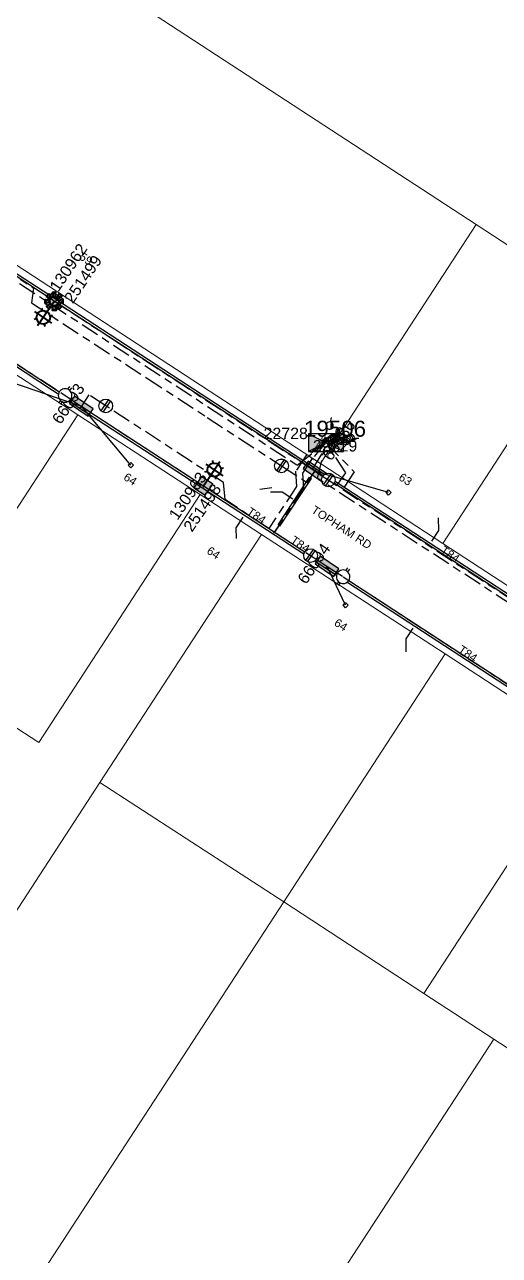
# Model space of a CAD drawing. Header units: metres. Extents: x 0 to 294317, y 0 to 6233398.
# Drawn here: x 292752.8 to 292856.9, y 6231379.5 to 6231649.1 of the extents above; entities that cross this region are included whole.
import ezdxf
from ezdxf import colors
from ezdxf.entities.mleader import LeaderData, LeaderLine
from ezdxf.enums import TextEntityAlignment as Align
from ezdxf.math import Vec2, Vec3

# ---------------------------------------------------------------- set-up
doc = ezdxf.new("R2010")
doc.units = ezdxf.units.M
for name, pattern in [('Cable Exist UG', [8.2, 4, -1.2, 1.8, -1.2]), ('HIDDEN', [0.375, 0.25, -0.125]), ('HIDDEN2', [0.1875, 0.125, -0.0625])]:
    doc.linetypes.add(name, pattern=pattern)
doc.layers.get('0').update_dxf_attribs({"color": 6})
for name, color, linetype in [('_User Miscellaneous1', 7, 'Continuous'), ('Duct_SP_EXT', 7, 'Continuous'), ('Equip_HV_EXT', 7, 'Continuous'), ('Equip_LV_EXT', 7, 'Continuous'), ('Equip_SP_SL_EXT', 7, 'Continuous'), ('Mains_HV_EXT', 7, 'Continuous'), ('Mains_LV_EXT', 7, 'Continuous'), ('Mains_LV_SL_EXT', 7, 'Continuous'), ('Services_SP_EXT', 7, 'Continuous'), ('Sub_SP_EXT', 7, 'Continuous'), ('SupportsUG_SP_LV_EXT', 7, 'Continuous'), ('SupportsUG_SP_LV_SL_EXT', 7, 'Continuous'), ('Trench_SP_EXT', 7, 'Continuous')]:
    doc.layers.add(name, color=color, linetype=linetype)
for name, color, linetype, lineweight in [('Cadastre Buildings_SP_EXT', 9, 'Continuous', 5), ('Cadastre Land Parcels_SP_EXT', 9, 'Continuous', 5), ('Cadastre Other Property_SP_EXT', 9, 'HIDDEN', 5), ('Cadastre Roads_SP_EXT', 9, 'Continuous', 5)]:
    doc.layers.add(name, color=color, linetype=linetype, lineweight=lineweight)
doc.styles.add('COLUMN_LABEL', font='arial.ttf')
doc.styles.add('iecARIAL', font='arial.ttf', dxfattribs={"height": 2})
doc.styles.add('POLE_LABEL', font='arial.ttf')
doc.styles.get("Standard").update_dxf_attribs({"font": 'arial.ttf'})
doc.styles.add('SWITCH_LABEL', font='arial.ttf', dxfattribs={"height": 2.5})

# ---------------------------------------------------------------- blocks, each defined once
blk = doc.blocks.new('SUB_PADMOUNT_EXT')
for points in [[(0, 0), (-3.84, 1.92), (-3.84, -1.92)], [(0, 0), (3.84, 1.92), (3.84, -1.92)]]:
    blk.add_hatch(color=256).paths.add_polyline_path(points)
for p, q in [((3.84, 1.92), (-3.84, -1.92)), ((-3.84, 1.92), (3.84, -1.92))]:
    blk.add_line(p, q)
blk.add_lwpolyline([(-3.84, -1.92), (3.84, -1.92), (3.84, 1.92), (-3.84, 1.92)], close=True)
for tag, height, flags, p in [('ASSET_NUM', 3.5, 8, (2, 2)), ('STREET_CODE', 0.2, 9, (1.5, 0)), ('CONSTRUCTED_VOLTAGE', 0.2, 9, (1.5, -0.2)), ('OPERATING_VOLTAGE', 0.2, 9, (1.5, -0.6)), ('ORIENTATION', 0.2, 9, (1.5, -0.8)), ('OWNED_BY', 0.2, 9, (1.5, -1)), ('OPERATED_BY', 0.2, 9, (1.5, -1.2)), ('SECONDARY_VOLTAGE', 0.2, 9, (1.5, -1.6)), ('STATE', 0.2, 9, (1.5, -1.8)), ('SUBSTATION_TYPE', 0.2, 9, (1.5, -2.2)), ('NO_PHASES', 0.2, 9, (1.5, -0.4)), ('MAINTAINED_BY', 0.2, 9, (1.5, -1.4)), ('PARENT', 0.2, 9, (1.5, -2)), ('USAGE', 0.2, 9, (1.5, -2.4)), ('LEGEND', 0.2, 9, (1.5, -2.6)), ('STREETNAME', 0.2, 9, (1.5, -3)), ('SUBURB', 0.2, 9, (1.5, -3.2)), ('Z', 0.2, 1, (1.5, -3.6)), ('LOCATION', 0.2, 9, (1.5, -2.8)), ('NOTES', 0.2, 9, (1.5, -3.4))]:
    blk.add_attdef(tag, text='', height=height, dxfattribs=dict(flags=flags)).set_placement(p, align=Align.MIDDLE_LEFT)
blk = doc.blocks.new('COLUMN_EXT')
blk.add_hatch(color=256).paths.add_polyline_path([(-1.49, 1.48), (-1.49, -1.49), (1.48, -1.49), (1.48, 1.48)])
blk.add_lwpolyline([(-1.49, -1.49), (1.48, -1.49), (1.48, 1.48), (-1.49, 1.48)], close=True)
for tag, height, style, flags, p in [('ASSET_NUM', 2.5, 'COLUMN_LABEL', 8, (2, 2)), ('STRUCTURE_PLANT_NUMBER', 0.2, 'POLE_LABEL', 9, (1.81, 0.03)), ('STREET_CODE', 0.2, 'COLUMN_LABEL', 9, (1.81, -0.2))]:
    blk.add_attdef(tag, text='', height=height, dxfattribs=dict(style=style, flags=flags)).set_placement(p, align=Align.MIDDLE_LEFT)
at = {"flags": 1}
blk.add_attdef('Z', (1.81, -2.35), '', height=0.2, dxfattribs=at)
at = {"flags": 9}
for tag, p in [('COLUMN_TYPE', (1.81, -0.4)), ('OWNED_BY', (1.81, -0.6)), ('STATE', (1.81, -0.8)), ('USAGE', (1.81, -1)), ('STREETNAME', (1.81, -1.6)), ('SUBURB', (1.81, -1.8)), ('LEGEND', (1.81, -1.2)), ('LOCATION', (1.81, -1.4)), ('NOTES', (1.81, -2))]:
    blk.add_attdef(tag, text='', height=0.2, dxfattribs=at).set_placement(p, align=Align.MIDDLE_LEFT)
blk = doc.blocks.new('PILLAR_EXT')
blk.add_hatch(color=256).paths.add_polyline_path([(-2.475, 0.99), (-2.475, -0.99), (2.475, -0.99), (2.475, 0.99)])
blk.add_lwpolyline([(-2.475, -0.99), (2.475, -0.99), (2.475, 0.99), (-2.475, 0.99)], close=True)
at = {"style": 'iecARIAL', "flags": 8}
blk.add_attdef('ASSET_NUM', (1.5, 3.5), '', height=2.5, dxfattribs=at)
for tag, p, flags in [('OWNED_BY', (0, -0.2), 9), ('STATE', (0, -0.4), 9), ('SUPPORT_TYPE', (0, -0.6), 9), ('STREETNAME', (0, -1.8), 9), ('SUBURB', (0, -2), 1), ('USAGE', (0, -0.8), 9), ('LEGEND', (0, -1), 9), ('LOCATION', (0, -1.2), 9), ('NOTES', (0, -1.4), 9), ('PARENT', (0, -1.6), 9)]:
    blk.add_attdef(tag, p, '', height=0.2, dxfattribs=dict(flags=flags))
blk = doc.blocks.new('SL_LANTERN_EXT')
at = {"lineweight": 40}
for p, q in [((-1.46, 5.68), (-1.06, 5.28)), ((0, 1.97), (0, 6.47)), ((1.46, 5.68), (1.06, 5.28)), ((-2.25, 4.22), (2.25, 4.22)), ((-1.46, 2.76), (-1.06, 3.16)), ((0, 0), (0, 2.72)), ((1.46, 2.76), (1.06, 3.16))]:
    blk.add_line(p, q, dxfattribs=at)
blk.add_circle((0, 4.22), 1.5, dxfattribs=at)
at = {"style": 'iecARIAL', "flags": 8}
blk.add_attdef('ASSET_NUM', (1.5, 1.5), '', height=2.5, dxfattribs=at)
for tag, p, height, flags in [('OPERATING_VOLTAGE', (0.98, -1.65), 0.2, 9), ('ORIENTATION', (0.98, -1.85), 0.2, 9), ('OWNED_BY', (0.98, -2.05), 0.2, 9), ('STATE', (0.98, -2.25), 0.2, 9), ('CONSTRUCTED_VOLTAGE', (0.98, -0.65), 0.2, 9), ('CONTROL_TYPE', (0.98, -0.85), 0.2, 9), ('LANTERN_PURPOSE', (0.98, -1.05), 0.2, 9), ('LANTERN_TYPE', (0.98, -1.25), 0.2, 9), ('NO_PHASES', (0.98, -1.45), 0.2, 9), ('USAGE', (0.98, -2.45), 0.2, 9), ('CEXIST', (0.98, -2.65), 0.2, 9), ('CNEW', (0.98, -2.85), 0.2, 9), ('LNUMBER', (2.18, -3.25), 2.5, 8), ('CNUMBER', (0.98, -3.05), 0.2, 9), ('CREMOVE', (0.98, -3.25), 0.2, 9), ('CREPLACE', (0.98, -3.45), 0.2, 9), ('LKINGHEIGHT', (0.98, -3.65), 0.2, 9), ('LBRACKET', (0.98, -3.85), 0.2, 9), ('LBRACKETVOCAB', (0.98, -4.05), 0.2, 9), ('LCATEGORY', (0.98, -4.25), 0.2, 9), ('LCHARGE1', (0.98, -4.45), 0.2, 9), ('LCHARGE1PERCENT', (0.98, -4.65), 0.2, 9), ('LCHARGE2', (0.98, -4.85), 0.2, 9), ('LCHARGE2PERCENT', (0.98, -5.05), 0.2, 9), ('LCHARGE3', (0.98, -5.25), 0.2, 9), ('LCHARGE3PERCENT', (0.98, -5.45), 0.2, 9), ('LEXIST', (0.98, -5.65), 0.2, 9), ('LLAMP', (0.98, -5.85), 0.2, 9), ('LLAMPVOCAB', (0.98, -6.05), 0.2, 9), ('LMAST', (0.98, -6.25), 0.2, 9), ('LMASTVOCAB', (0.98, -6.45), 0.2, 9), ('LNEW', (0.98, -6.65), 0.2, 9), ('LANTNUMBER', (0.98, -6.85), 0.2, 9), ('LOUTREACH', (0.98, -7.25), 0.2, 9), ('LOUTREACHVOCAB', (0.98, -7.45), 0.2, 9), ('LRATECODE', (0.98, -7.65), 0.2, 9), ('LREMOVE', (0.98, -7.85), 0.2, 9), ('LREPLACE', (0.98, -8.05), 0.2, 9), ('LTYPE', (0.98, -8.25), 0.2, 9), ('STREETNAME', (0.98, -9.25), 0.2, 9), ('SUBURB', (0.98, -9.45), 0.2, 1), ('LTYPEVOCAB', (0.98, -8.45), 0.2, 9), ('LEGEND', (0.98, -8.65), 0.2, 9), ('LOCATION', (0.98, -8.85), 0.2, 9), ('NOTES', (0.98, -9.05), 0.2, 9)]:
    blk.add_attdef(tag, p, '', height=height, dxfattribs=dict(flags=flags))
blk = doc.blocks.new('SL_NIGHTWATCH_EXT')
at = {"lineweight": 40}
h = blk.add_hatch(color=256, dxfattribs=at)
h.paths.add_polyline_path([(0.39, 1.96, 0.098491), (-0.39, 1.96), (-0.2, 0.98, -0.098491), (0.19, 0.98)])
h.paths.add_polyline_path([(0.55, 0.83, -0.098491), (0.83, 0.56), (1.66, 1.11, 0.098491), (1.11, 1.66)])
h.paths.add_polyline_path([(0.98, 0.2, -0.098491), (0.98, -0.19), (1.96, -0.39, 0.098491), (1.96, 0.39)])
h.paths.add_polyline_path([(0.83, -0.55, -0.098491), (0.56, -0.83), (1.11, -1.66, 0.098491), (1.66, -1.11)])
h.paths.add_polyline_path([(-0.19, -0.98), (-0.39, -1.96, 0.098491), (0.39, -1.96), (0.2, -0.98, -0.098491)])
h.paths.add_polyline_path([(-0.83, -0.56), (-1.66, -1.11, 0.098491), (-1.11, -1.66), (-0.55, -0.83, -0.098491)])
h.paths.add_polyline_path([(-0.98, 0.19), (-1.96, 0.39, 0.098491), (-1.96, -0.39), (-0.98, -0.2, -0.098491)])
h.paths.add_polyline_path([(-1.11, 1.66, 0.098491), (-1.66, 1.11), (-0.83, 0.55, -0.098491), (-0.56, 0.83)])
for p, q in [((-1.16, 1.63), (-1.16, 1.63, 0)), ((-1.1, 1.64), (-1.1, 1.64, 0)), ((1.08, 1.63), (1.08, 1.63, 0)), ((-0.86, -0.57), (-0.86, -0.57, 0)), ((0.82, -0.57), (0.82, -0.57, 0)), ((1.13, -1.65), (1.13, -1.65, 0)), ((1.96, -0.37), (1.96, -0.37, 0))]:
    blk.add_line(p, q, dxfattribs=at)
for points in [[(-0.98, 0.19, 0.098491), (-0.98, -0.2), (-1.96, -0.39, -0.098491), (-1.96, 0.39)], [(-0.56, 0.83, 0.098491), (-0.83, 0.55), (-1.66, 1.11, -0.098491), (-1.11, 1.66)], [(-0.2, 0.98, -0.098491), (0.19, 0.98), (0.39, 1.96, 0.098491), (-0.39, 1.96)], [(0.83, 0.56), (1.66, 1.11, 0.098491), (1.11, 1.66), (0.55, 0.83, -0.098491)], [(0.98, -0.19), (1.96, -0.39, 0.098491), (1.96, 0.39), (0.98, 0.2, -0.098491)], [(-0.83, -0.56, 0.098491), (-0.55, -0.83), (-1.11, -1.66, -0.098491), (-1.66, -1.11)], [(0.2, -0.98), (0.39, -1.96, -0.098491), (-0.39, -1.96), (-0.19, -0.98, 0.098491)], [(0.56, -0.83), (1.11, -1.66, 0.098491), (1.66, -1.11), (0.83, -0.55, -0.098491)]]:
    blk.add_lwpolyline(points, format="xyb", close=True, dxfattribs=at)
blk.add_circle((0, 0), 1, dxfattribs=at)
blk = doc.blocks.new('CCP_EXT')
blk.add_wipeout([(0, 0.57), (0.57, 0), (0, -0.57), (-0.57, 0)])
blk.add_lwpolyline([(-0.57, 0), (0, 0.57), (0.57, 0), (0, -0.57), (-0.57, 0)])
at = {"flags": 1}
blk.add_attdef('Z', (0, 0), '', height=0.2, dxfattribs=at)
at = {"flags": 9}
for tag, p in [('CCP_TYPE', (0, 0)), ('CONSTRUCTED_VOLTAGE', (0, -0.2)), ('OPERATING_VOLTAGE', (0, -0.6)), ('ORIENTATION', (0, -0.8)), ('OWNED_BY', (0, -1)), ('STATE', (0, -1.8)), ('NO_PHASES', (0, -0.4)), ('USAGE', (0, -1.2)), ('LEGEND', (0, -1.4)), ('LIFE_SUPPORT', (0, -1.6)), ('NOTES', (0, -2))]:
    blk.add_attdef(tag, text='', height=0.2, dxfattribs=at).set_placement(p, align=Align.MIDDLE_LEFT)
blk = doc.blocks.new('LV_UG_LINKS_CLOSED_EXT')
blk.add_wipeout([(-1.06, 1.06), (-1.18, 0.92), (-1.29, 0.76), (-1.37, 0.59), (-1.43, 0.42), (-1.48, 0.23), (-1.49, 0.05), (-1.49, -0.14), (-1.46, -0.33), (-1.41, -0.51), (-1.33, -0.68), (-1.24, -0.84), (-1.12, -0.99), (-0.99, -1.12), (-0.84, -1.24), (-0.68, -1.33), (-0.51, -1.41), (-0.33, -1.46), (-0.14, -1.49), (0.05, -1.49), (0.23, -1.48), (0.42, -1.43), (0.59, -1.37), (0.76, -1.29), (0.92, -1.18), (1.06, -1.06), (1.18, -0.92), (1.29, -0.76), (1.37, -0.59), (1.43, -0.42), (1.48, -0.23), (1.49, -0.05), (1.49, 0.14), (1.46, 0.33), (1.41, 0.51), (1.33, 0.68), (1.24, 0.84), (1.12, 0.99), (0.99, 1.12), (0.84, 1.24), (0.68, 1.33), (0.51, 1.41), (0.33, 1.46), (0.14, 1.49), (-0.05, 1.49), (-0.23, 1.48), (-0.42, 1.43), (-0.59, 1.37), (-0.76, 1.29), (-0.92, 1.18)])
for p, q in [((-0.25, -1.48), (-0.25, 1.48)), ((0.25, -1.48), (0.25, 1.48))]:
    blk.add_line(p, q)
blk.add_circle((0, 0), 1.5)
at = {"flags": 9}
for tag, p in [('ACTUAL_STATUS', (0, 0)), ('CONSTRUCTED_VOLTAGE', (0, -0.2)), ('OPERATING_VOLTAGE', (0, -0.6)), ('ORIENTATION', (0, -0.8)), ('STATE', (0, -1)), ('SWITCH_TYPE', (0, -1.2)), ('NO_PHASES', (0, -0.4)), ('USAGE', (0, -1.4)), ('NOTES', (0, -1.6))]:
    blk.add_attdef(tag, text='', height=0.2, dxfattribs=at).set_placement(p, align=Align.MIDDLE_LEFT)
at = {"flags": 1}
blk.add_attdef('Z', (0, 0), '', height=0.2, dxfattribs=at)
blk = doc.blocks.new('LV_UG_LINKS_OPEN_EXT')
for p, q in [((-0.25, 1.47), (-0.25, 2.22)), ((0.25, 1.47), (0.25, 2.22)), ((-0.25, -1.47), (-0.25, -2.22)), ((0.25, -1.47), (0.25, -2.22))]:
    blk.add_line(p, q)
at = {"flags": 9}
for tag, p in [('ACTUAL_STATUS', (0, 0)), ('CONSTRUCTED_VOLTAGE', (0, -0.2)), ('OPERATING_VOLTAGE', (0, -0.6)), ('ORIENTATION', (0, -0.8)), ('STATE', (0, -1)), ('SWITCH_TYPE', (0, -1.2)), ('NO_PHASES', (0, -0.4)), ('USAGE', (0, -1.4)), ('NOTES', (0, -1.6))]:
    blk.add_attdef(tag, text='', height=0.2, dxfattribs=at).set_placement(p, align=Align.MIDDLE_LEFT)
at = {"flags": 1}
blk.add_attdef('Z', (0, 0), '', height=0.2, dxfattribs=at)
blk.add_wipeout([(-0.25, 1.47), (-0.43, 1.43), (-0.61, 1.36), (-0.77, 1.28), (-0.93, 1.17), (-1.07, 1.05), (-1.19, 0.9), (-1.29, 0.75), (-1.38, 0.58), (-1.44, 0.4), (-1.48, 0.22), (-1.49, 0.03), (-1.49, -0.16), (-1.45, -0.34), (-1.4, -0.52), (-1.32, -0.69), (-1.23, -0.85), (-1.11, -1), (-0.98, -1.13), (-0.83, -1.24), (-0.66, -1.34), (-0.49, -1.41), (-0.31, -1.46), (-0.13, -1.49), (0.06, -1.49), (0.25, -1.47), (0.43, -1.43), (0.61, -1.36), (0.77, -1.28), (0.93, -1.17), (1.07, -1.05), (1.19, -0.9), (1.29, -0.75), (1.38, -0.58), (1.44, -0.4), (1.48, -0.22), (1.49, -0.03), (1.49, 0.16), (1.45, 0.34), (1.4, 0.52), (1.32, 0.69), (1.23, 0.85), (1.11, 1), (0.98, 1.13), (0.83, 1.24), (0.66, 1.34), (0.49, 1.41), (0.31, 1.46), (0.13, 1.49), (-0.06, 1.49)])
blk.add_lwpolyline([(0, -1.49, 1), (0, 1.49, 1)], format="xyb", close=True)
blk = doc.blocks.new('LV_UG_DFUSE_CLOSED_EXT')
for points in [[(1, 0), (0, 0)], [(5.04, 0.73), (2.16, -0.72)], [(5.05, -0.71), (2.16, 0.72)], [(6.2, 0.01), (7.2, 0.01)]]:
    blk.add_lwpolyline(points)
for centre in [(1.8, 0), (5.4, 0.01)]:
    blk.add_circle(centre, 0.8)
at = {"flags": 9}
for tag, p in [('ACTUAL_STATUS', (0, 0)), ('CONSTRUCTED_VOLTAGE', (0, -0.2)), ('OPERATING_VOLTAGE', (0, -0.6)), ('ORIENTATION', (0, -0.8)), ('STATE', (0, -1)), ('SWITCH_TYPE', (0, -1.2)), ('NO_PHASES', (0, -0.4)), ('USAGE', (0, -1.4)), ('NOTES', (0, -1.6))]:
    blk.add_attdef(tag, text='', height=0.2, dxfattribs=at).set_placement(p, align=Align.MIDDLE_LEFT)
at = {"flags": 1}
blk.add_attdef('Z', (0, 0), '', height=0.2, dxfattribs=at)
blk = doc.blocks.new('SWG_HOLEC_SU_EXT')
blk.add_line((1.8, -2), (5.8, -2))
for points in [[(1, 0), (0, 0)], [(6.6, 0), (7.6, 0)]]:
    blk.add_lwpolyline(points)
for points in [[(1.8, -0.8, 1), (1.8, 0.8, 1)], [(5.8, -0.8, 1), (5.8, 0.8, 1)]]:
    blk.add_lwpolyline(points, format="xyb", close=True)
at = {"style": 'SWITCH_LABEL', "flags": 8}
blk.add_attdef('ASSET_NUM', text='', height=2.5, rotation=179.9544, dxfattribs=at).set_placement((-2.4, 0), align=Align.MIDDLE_LEFT)
at = {"flags": 1}
blk.add_attdef('Z', (0, 0), '', height=0.2, dxfattribs=at)
at = {"flags": 9}
for tag, p in [('ACTUAL_STATUS', (0, -0.4)), ('CONSTRUCTED_VOLTAGE', (0, -0.6)), ('OPERATING_VOLTAGE', (0, -1)), ('ORIENTATION', (0, -1.2)), ('OWNED_BY', (0, -1.4)), ('STATE', (0, -1.8)), ('SWITCH_TYPE', (0, -2)), ('STREETNAME', (0, -2.6)), ('NO_PHASES', (0, -0.8)), ('PARENT', (0, -1.6)), ('USAGE', (0, -2.2)), ('LOCATION', (0, -2.4)), ('SUBURB', (0, -2.8)), ('NOTES', (0, -3))]:
    blk.add_attdef(tag, text='', height=0.2, dxfattribs=at).set_placement(p, align=Align.MIDDLE_LEFT)
at = {"style": 'SWITCH_LABEL', "flags": 9}
blk.add_attdef('STREET_CODE', text='', height=0.2, dxfattribs=at).set_placement((0, -0.2), align=Align.MIDDLE_LEFT)

msp = doc.modelspace()

# ---------------------------------------------------------------- linework, layer by layer
at = {"layer": 'Cadastre Buildings_SP_EXT', "linetype": 'Continuous'}
for points in [[(292875.72, 6231491.16), (292844.98, 6231511.19), (292809.61, 6231456.87), (292840.32, 6231436.85), (292875.72, 6231491.16)], [(292855.69, 6231426.83), (292840.32, 6231436.85), (292809.61, 6231456.87), (292749.68, 6231364.87), (292755.5, 6231359.88), (292757.66, 6231358.11), (292759.83, 6231356.34), (292762, 6231354.57), (292764.18, 6231352.82), (292766.36, 6231351.07), (292768.55, 6231349.32), (292770.74, 6231347.59), (292772.94, 6231345.86), (292775.14, 6231344.13), (292777.35, 6231342.41), (292779.56, 6231340.7), (292781.78, 6231338.99), (292784, 6231337.29), (292786.23, 6231335.6), (292788.46, 6231333.91), (292790.69, 6231332.23), (292792.94, 6231330.55), (292855.69, 6231426.83)]]:
    msp.add_lwpolyline(points, close=True, dxfattribs=at)
msp.add_lwpolyline([(292888.02, 6231375.7), (292901.77, 6231396.79), (292871.05, 6231416.83), (292855.69, 6231426.83), (292792.94, 6231330.55)], dxfattribs=at)
at = {"layer": 'Cadastre Land Parcels_SP_EXT', "linetype": 'Continuous'}
for points in [[(292851.81, 6231605.25), (292736.26, 6231680.6), (292702.11, 6231628.25), (292817.67, 6231552.9), (292851.81, 6231605.25)], [(292878.62, 6231587.77), (292851.81, 6231605.25), (292817.67, 6231552.9), (292844.48, 6231535.41), (292878.62, 6231587.77)], [(292905.43, 6231570.29), (292878.62, 6231587.77), (292844.48, 6231535.41), (292871.29, 6231517.93), (292905.43, 6231570.29)], [(292764.48, 6231563.57), (292737.65, 6231581.03), (292702.29, 6231526.69), (292729.11, 6231509.23), (292764.48, 6231563.57)], [(292791.31, 6231546.11), (292764.48, 6231563.57), (292729.11, 6231509.23), (292755.94, 6231491.78), (292791.31, 6231546.11)], [(292804.72, 6231537.38), (292791.31, 6231546.11), (292755.94, 6231491.78), (292729.11, 6231509.23), (292676.09, 6231427.81), (292712.89, 6231396.33), (292769.36, 6231483.07), (292804.72, 6231537.38)], [(292844.98, 6231511.19), (292804.72, 6231537.38), (292769.36, 6231483.07), (292809.61, 6231456.87), (292844.98, 6231511.19)], [(292906.45, 6231471.13), (292875.72, 6231491.16), (292840.32, 6231436.85), (292855.69, 6231426.83), (292871.05, 6231416.83), (292906.45, 6231471.13)], [(292809.61, 6231456.87), (292769.36, 6231483.07), (292712.89, 6231396.33), (292749.68, 6231364.87), (292809.61, 6231456.87)]]:
    msp.add_lwpolyline(points, close=True, dxfattribs=at)
msp.add_lwpolyline([(292736.26, 6231680.6), (292851.81, 6231605.25), (292878.62, 6231587.77), (292905.43, 6231570.29), (292932.24, 6231552.81), (292959.05, 6231535.33), (292985.86, 6231517.85), (293063.22, 6231467.38)], dxfattribs=at)
at = {"layer": 'Cadastre Other Property_SP_EXT', "linetype": 'HIDDEN2'}
msp.add_lwpolyline([(292815.24, 6231554.41), (292817.67, 6231552.9), (292820.58, 6231557.49), (292818.29, 6231558.99), (292815.24, 6231554.41)], close=True, dxfattribs=at)
at = {"layer": 'Duct_SP_EXT'}
for p, q in [((292759.56, 6231588.35), (292674.02, 6231644.16)), ((292759.82, 6231588.75), (292674.28, 6231644.57)), ((292765.22, 6231565.4), (292711.62, 6231600.32)), ((292764.96, 6231565), (292711.36, 6231599.92)), ((292759.56, 6231588.35), (292759.69, 6231588.55)), ((292759.56, 6231588.35), (292759.69, 6231588.55)), ((292759.82, 6231588.75), (292759.69, 6231588.55)), ((292759.82, 6231588.75), (292759.69, 6231588.55)), ((292764.96, 6231565), (292765.09, 6231565.2)), ((292764.96, 6231565), (292765.09, 6231565.2)), ((292765.22, 6231565.4), (292765.09, 6231565.2)), ((292765.22, 6231565.4), (292765.09, 6231565.2)), ((292816.75, 6231551.68), (292816.62, 6231551.48)), ((292816.75, 6231551.68), (292816.62, 6231551.48)), ((292808.38, 6231539.46), (292815.28, 6231549.9)), ((292808.78, 6231539.19), (292815.68, 6231549.64)), ((292815.28, 6231549.9), (292815.48, 6231549.77)), ((292815.68, 6231549.64), (292815.48, 6231549.77)), ((292816.49, 6231551.28), (292816.62, 6231551.48)), ((292816.49, 6231551.28), (292816.62, 6231551.48)), ((292791.79, 6231547.53), (292791.93, 6231547.73)), ((292791.79, 6231547.53), (292791.93, 6231547.73)), ((292818.84, 6231529.92), (292791.79, 6231547.53)), ((292792.06, 6231547.93), (292791.93, 6231547.73)), ((292792.06, 6231547.93), (292791.93, 6231547.73)), ((292819.1, 6231530.33), (292792.06, 6231547.93)), ((292808.38, 6231539.46), (292808.58, 6231539.32)), ((292808.78, 6231539.19), (292808.58, 6231539.32)), ((292818.84, 6231529.92), (292818.97, 6231530.12)), ((292818.84, 6231529.92), (292818.97, 6231530.12)), ((292819.1, 6231530.33), (292818.97, 6231530.12)), ((292819.1, 6231530.33), (292818.97, 6231530.12))]:
    msp.add_line(p, q, dxfattribs=at)
at = {"layer": 'Duct_SP_EXT', "linetype": 'Continuous'}
for points in [[(292806.99, 6231547.59), (292804.38, 6231547.22)], [(292806.73, 6231546.69), (292809.26, 6231546.74), (292811.6, 6231545.21)], [(292799.24, 6231536.49), (292799.2, 6231538.82), (292800.75, 6231541.19)], [(292843.47, 6231541.05), (292843.52, 6231538.22), (292841.98, 6231535.87)], [(292836.45, 6231511.68), (292836.42, 6231514.48), (292837.97, 6231516.83)]]:
    msp.add_lwpolyline(points, dxfattribs=at)
at = {"layer": 'Trench_SP_EXT', "linetype": 'Cable Exist UG'}
msp.add_lwpolyline([(292808.58, 6231539.32), (292807.39, 6231537.66)], dxfattribs=at)

# ---------------------------------------------------------------- block references
at = {"layer": 'Equip_HV_EXT'}
ref = msp.add_blockref('SWG_HOLEC_SU_EXT', (292818.42, 6231555.55), dxfattribs=dict(at, rotation=77.56927770974806))
ref.add_attrib('ASSET_NUM', '22729', dxfattribs={"layer": '0', "height": 2.5, "style": 'SWITCH_LABEL'}).set_placement((292816.02, 6231556.8), align=Align.MIDDLE_LEFT)
at = {"layer": 'Equip_LV_EXT'}
for p in [(292817.91, 6231557.8), (292818.12, 6231558.16), (292818.46, 6231558.4), (292818.87, 6231558.49)]:
    msp.add_blockref('LV_UG_DFUSE_CLOSED_EXT', p, dxfattribs=at)
at = {"layer": 'Equip_SP_SL_EXT'}
ref = msp.add_blockref('SL_LANTERN_EXT', (292759.33, 6231588.42), dxfattribs=dict(at, rotation=145.6277501943154))
ref.add_attrib('ASSET_NUM', '130962', dxfattribs={"layer": '0', "height": 2.5, "rotation": 55.8675, "style": 'iecARIAL'}).set_placement((292760.83, 6231589.92), align=Align.BOTTOM_LEFT)
msp.add_blockref('SL_NIGHTWATCH_EXT', (292759.33, 6231588.42), dxfattribs=at)
ref = msp.add_blockref('SL_LANTERN_EXT', (292792.02, 6231548.02), dxfattribs=dict(at, rotation=325.8889758371436))
ref.add_attrib('ASSET_NUM', '130963', dxfattribs={"layer": '0', "height": 2.5, "rotation": 55.6782, "style": 'iecARIAL'}).set_placement((292793.52, 6231549.52), align=Align.BOTTOM_RIGHT)
at = {"layer": 'Sub_SP_EXT'}
ref = msp.add_blockref('SUB_PADMOUNT_EXT', (292818.86, 6231557.49), dxfattribs=at)
ref.add_attrib('ASSET_NUM', '19506', dxfattribs={"layer": '0', "height": 3.5}).set_placement((292820.86, 6231557.74), align=Align.BOTTOM_CENTER)
at = {"layer": 'SupportsUG_SP_LV_EXT'}
ref = msp.add_blockref('PILLAR_EXT', (292765.28, 6231565.46), dxfattribs=dict(at, rotation=325.8889758371436))
ref.add_attrib('ASSET_NUM', '66093', dxfattribs={"layer": '0', "height": 2.5, "rotation": 56.1021, "style": 'iecARIAL'}).set_placement((292766.78, 6231568.96), align=Align.BOTTOM_RIGHT)
ref = msp.add_blockref('PILLAR_EXT', (292816.46, 6231551.22), dxfattribs=dict(at, rotation=145.6277501943154))
ref.add_attrib('ASSET_NUM', '66086', dxfattribs={"layer": '0', "height": 2.5, "rotation": 55.7363, "style": 'iecARIAL'}).set_placement((292817.96, 6231554.72), align=Align.TOP_LEFT)
ref = msp.add_blockref('PILLAR_EXT', (292819.11, 6231530.39), dxfattribs=dict(at, rotation=325.8889758371436))
ref.add_attrib('ASSET_NUM', '66094', dxfattribs={"layer": '0', "height": 2.5, "rotation": 55.7504, "style": 'iecARIAL'}).set_placement((292820.61, 6231533.89), align=Align.BOTTOM_RIGHT)
at = {"layer": 'SupportsUG_SP_LV_SL_EXT'}
ref = msp.add_blockref('COLUMN_EXT', (292759.33, 6231588.42), dxfattribs=dict(at, rotation=145.6807712997202))
ref.add_attrib('ASSET_NUM', '251499', dxfattribs={"layer": '0', "height": 2.5, "rotation": 55.8675, "style": 'COLUMN_LABEL'}).set_placement((292761.33, 6231589.17), align=Align.TOP_LEFT)
ref = msp.add_blockref('COLUMN_EXT', (292792.02, 6231548.02), dxfattribs=dict(at, rotation=325.8889758371436))
ref.add_attrib('ASSET_NUM', '251498', dxfattribs={"layer": '0', "height": 2.5, "rotation": 55.6782, "style": 'COLUMN_LABEL'}).set_placement((292794.02, 6231548.77), align=Align.TOP_RIGHT)

# ---------------------------------------------------------------- texts
at = {"layer": 'Cadastre Land Parcels_SP_EXT'}
for s, rotation, p in [('59', 326.8866, (292764.65, 6231597.78)), ('64', 326.9, (292774.35, 6231549.5)), ('63', 326.9, (292834.63, 6231549.46)), ('64', 326.9, (292792.58, 6231533.36)), ('64', 326.9, (292820.49, 6231517.59))]:
    msp.add_text(s, height=1.8, rotation=rotation, dxfattribs=at).set_placement(p)
at = {"layer": 'Cadastre Roads_SP_EXT'}
msp.add_text('TOPHAM RD', height=1.8, rotation=326.8866, dxfattribs=at).set_placement((292815.5, 6231542.29))
at = {"layer": 'Mains_LV_EXT'}
for rotation, p in [(325.5856, (292801.36, 6231541.99)), (325.7594, (292843.78, 6231533.51)), (325.7311, (292847.67, 6231511.75))]:
    msp.add_text('T84', height=1.8, rotation=rotation, dxfattribs=at).set_placement(p)

# ---------------------------------------------------------------- next in the draw order: block references
at = {"layer": 'Services_SP_EXT'}
for p in [(292776.11, 6231552.54), (292832.6, 6231546.55), (292823.18, 6231521.88)]:
    msp.add_blockref('CCP_EXT', p, dxfattribs=at)

# ---------------------------------------------------------------- next in the draw order: linework, layer by layer
at = {"layer": 'Cadastre Roads_SP_EXT', "linetype": 'Continuous'}
msp.add_lwpolyline([(292737.65, 6231581.03), (292764.48, 6231563.57), (292791.31, 6231546.11), (292804.72, 6231537.38), (292844.98, 6231511.19), (292875.72, 6231491.16), (292906.45, 6231471.13), (292937.18, 6231451.09), (293011.03, 6231402.92), (293016.14, 6231410.75), (293016.14, 6231410.75), (293021.96, 6231419.67), (292951.71, 6231465.49), (292924.9, 6231482.97), (292898.09, 6231500.45), (292871.29, 6231517.93), (292844.48, 6231535.41), (292817.67, 6231552.9), (292702.11, 6231628.25)], dxfattribs=at)
at = {"layer": 'Duct_SP_EXT'}
for p, q in [((292816.49, 6231551.28), (292759.56, 6231588.35)), ((292816.75, 6231551.68), (292759.82, 6231588.75)), ((292792.06, 6231547.93), (292765.22, 6231565.4)), ((292791.79, 6231547.53), (292764.96, 6231565)), ((292864.17, 6231520.76), (292816.75, 6231551.68)), ((292863.9, 6231520.36), (292816.49, 6231551.28)), ((292876.54, 6231492.84), (292819.1, 6231530.33)), ((292876.28, 6231492.44), (292818.84, 6231529.92))]:
    msp.add_line(p, q, dxfattribs=at)

# ---------------------------------------------------------------- next in the draw order: block references
at = {"layer": 'Equip_LV_EXT'}
for name, p, rotation in [('LV_UG_LINKS_OPEN_EXT', (292761.72, 6231567.82), 325.9334939112085), ('LV_UG_LINKS_CLOSED_EXT', (292770.62, 6231565.54), 145.6807712997202), ('LV_UG_LINKS_CLOSED_EXT', (292809.13, 6231552.41), 325.7529210732442), ('LV_UG_LINKS_CLOSED_EXT', (292819.39, 6231549.31), 325.7529210732442), ('LV_UG_LINKS_CLOSED_EXT', (292815.49, 6231532.74), 325.7529210732442), ('LV_UG_LINKS_OPEN_EXT', (292822.64, 6231528.1), 325.8889758371436)]:
    msp.add_blockref(name, p, dxfattribs=dict(at, rotation=rotation))

# ---------------------------------------------------------------- next in the draw order: linework, layer by layer
at = {"layer": 'Mains_HV_EXT', "linetype": 'Cable Exist UG'}
for points in [[(292683.13, 6231637.23), (292812.6, 6231552.54), (292818.86, 6231557.49)], [(292928.2, 6231477.21), (292817.04, 6231549.65), (292818.86, 6231557.49)]]:
    msp.add_lwpolyline(points, dxfattribs=at)
at = {"layer": 'Mains_LV_EXT', "linetype": 'Cable Exist UG'}
for points in [[(292677.36, 6231641.93), (292702.77, 6231625.48), (292733.79, 6231605.07), (292754.82, 6231591.36), (292754.37, 6231588.08), (292779.56, 6231571.67), (292792.85, 6231563.02), (292809.13, 6231552.41)], [(292715.17, 6231598.13), (292761.72, 6231567.82)], [(292770.62, 6231565.54), (292766.93, 6231567.94), (292765.28, 6231565.46)], [(292761.72, 6231567.82), (292765.28, 6231565.46)], [(292818.86, 6231557.49), (292814.61, 6231554.82), (292812.22, 6231551.21), (292812.42, 6231547.88), (292806.35, 6231538.69), (292796.77, 6231545), (292796.4, 6231548.77), (292770.62, 6231565.54)], [(292818.86, 6231557.49), (292815.87, 6231554), (292813.75, 6231550.8), (292813.95, 6231547.48), (292807.61, 6231537.87), (292815.49, 6231532.74)], [(292819.39, 6231549.31), (292821.29, 6231548.07), (292823.23, 6231550.88), (292818.86, 6231557.49)], [(292818.86, 6231557.49), (292825.08, 6231551.06), (292822.54, 6231547.24), (292859.29, 6231523.29), (292859.6, 6231519.51), (292866.29, 6231515.14)], [(292809.13, 6231552.41), (292814.78, 6231548.73), (292816.46, 6231551.22)], [(292816.46, 6231551.22), (292819.39, 6231549.31)], [(292815.49, 6231532.74), (292819.11, 6231530.39)], [(292819.11, 6231530.39), (292822.64, 6231528.1)], [(292822.64, 6231528.1), (292876.5, 6231492.93)]]:
    msp.add_lwpolyline(points, dxfattribs=at)
at = {"layer": 'Mains_LV_SL_EXT', "linetype": 'Cable Exist UG'}
for points in [[(292816.46, 6231551.22), (292773.4, 6231579.26), (292759.33, 6231588.42)], [(292765.28, 6231565.46), (292792.02, 6231548.02)]]:
    msp.add_lwpolyline(points, dxfattribs=at)
at = {"layer": 'Services_SP_EXT'}
for points in [[(292749.74, 6231570.79), (292765.28, 6231565.46)], [(292776.11, 6231552.54), (292765.28, 6231565.46)], [(292832.6, 6231546.55), (292816.46, 6231551.22)], [(292823.18, 6231521.88), (292819.11, 6231530.39)]]:
    msp.add_lwpolyline(points, dxfattribs=at)
at = {"layer": 'Trench_SP_EXT', "linetype": 'Cable Exist UG'}
for points in [[(292816.02, 6231551.86), (292816.94, 6231553.3), (292818.06, 6231555.12)], [(292815.48, 6231549.77), (292816.62, 6231551.48)]]:
    msp.add_lwpolyline(points, dxfattribs=at)

# ---------------------------------------------------------------- next in the draw order: block references
at = {"layer": 'Equip_HV_EXT'}
ref = msp.add_blockref('SWG_HOLEC_SU_EXT', (292817.31, 6231556.26), dxfattribs=dict(at, rotation=38.90123972553649))
ref.add_attrib('ASSET_NUM', '22728', dxfattribs={"layer": '0', "height": 2.5, "style": 'SWITCH_LABEL'}).set_placement((292814.91, 6231557.51), align=Align.BOTTOM_RIGHT)

# ---------------------------------------------------------------- next in the draw order: texts
at = {"layer": 'Mains_LV_EXT'}
msp.add_text('T84', height=1.8, rotation=325.8511, dxfattribs=at).set_placement((292810.94, 6231535.71))

# ---------------------------------------------------------------- next in the draw order: leaders
at = {"layer": '_User Miscellaneous1'}
ml = msp.add_multileader_mtext('Standard', dxfattribs=at)
ml.set_content('LOT 435 \\PDP 1129749', color=256)
ml.set_leader_properties()
ml.build(insert=Vec2(0, 0))
ml.multileader.update_dxf_attribs({"has_text_frame": 1})
ctx = ml.context
ctx.base_point, ctx.char_height, ctx.plane_origin = Vec3(293228.99, 6231985.12), 3.5, Vec3(293181.97, 6231992.79)
ctx.text_align_type = 1
notes = []
notes.append((ctx, [(0, (0, 0, 0), (0, 0), (1, 0), 1, [])]))
ctx.mtext.insert, ctx.mtext.width, ctx.mtext.defined_height, ctx.mtext.alignment, ctx.mtext.flow_direction = Vec3(293246.19, 6231987.15), 36.8365, 7.89, 2, 5
ctx.mtext.has_bg_fill, ctx.mtext.bg_color, ctx.mtext.bg_scale_factor, ctx.mtext.bg_transparency, ctx.mtext.use_window_bg_color = 1, -1023410177, 1.5, 0, 0
for ctx, leaders in notes:
    for number, flags, end, landing, length, lines in leaders:
        leader = LeaderData()
        leader.index, (leader.has_last_leader_line, leader.has_dogleg_vector, leader.attachment_direction) = number, flags
        leader.last_leader_point, leader.dogleg_vector, leader.dogleg_length = Vec3(end), Vec3(landing), length
        for number, points, colour, breaks in lines:
            line = LeaderLine()
            line.index, line.vertices, line.color, line.breaks = number, Vec3.list(points), colors.encode_raw_color(colour), breaks
            leader.lines.append(line)
        ctx.leaders.append(leader)

doc.saveas('drawing.dxf')
